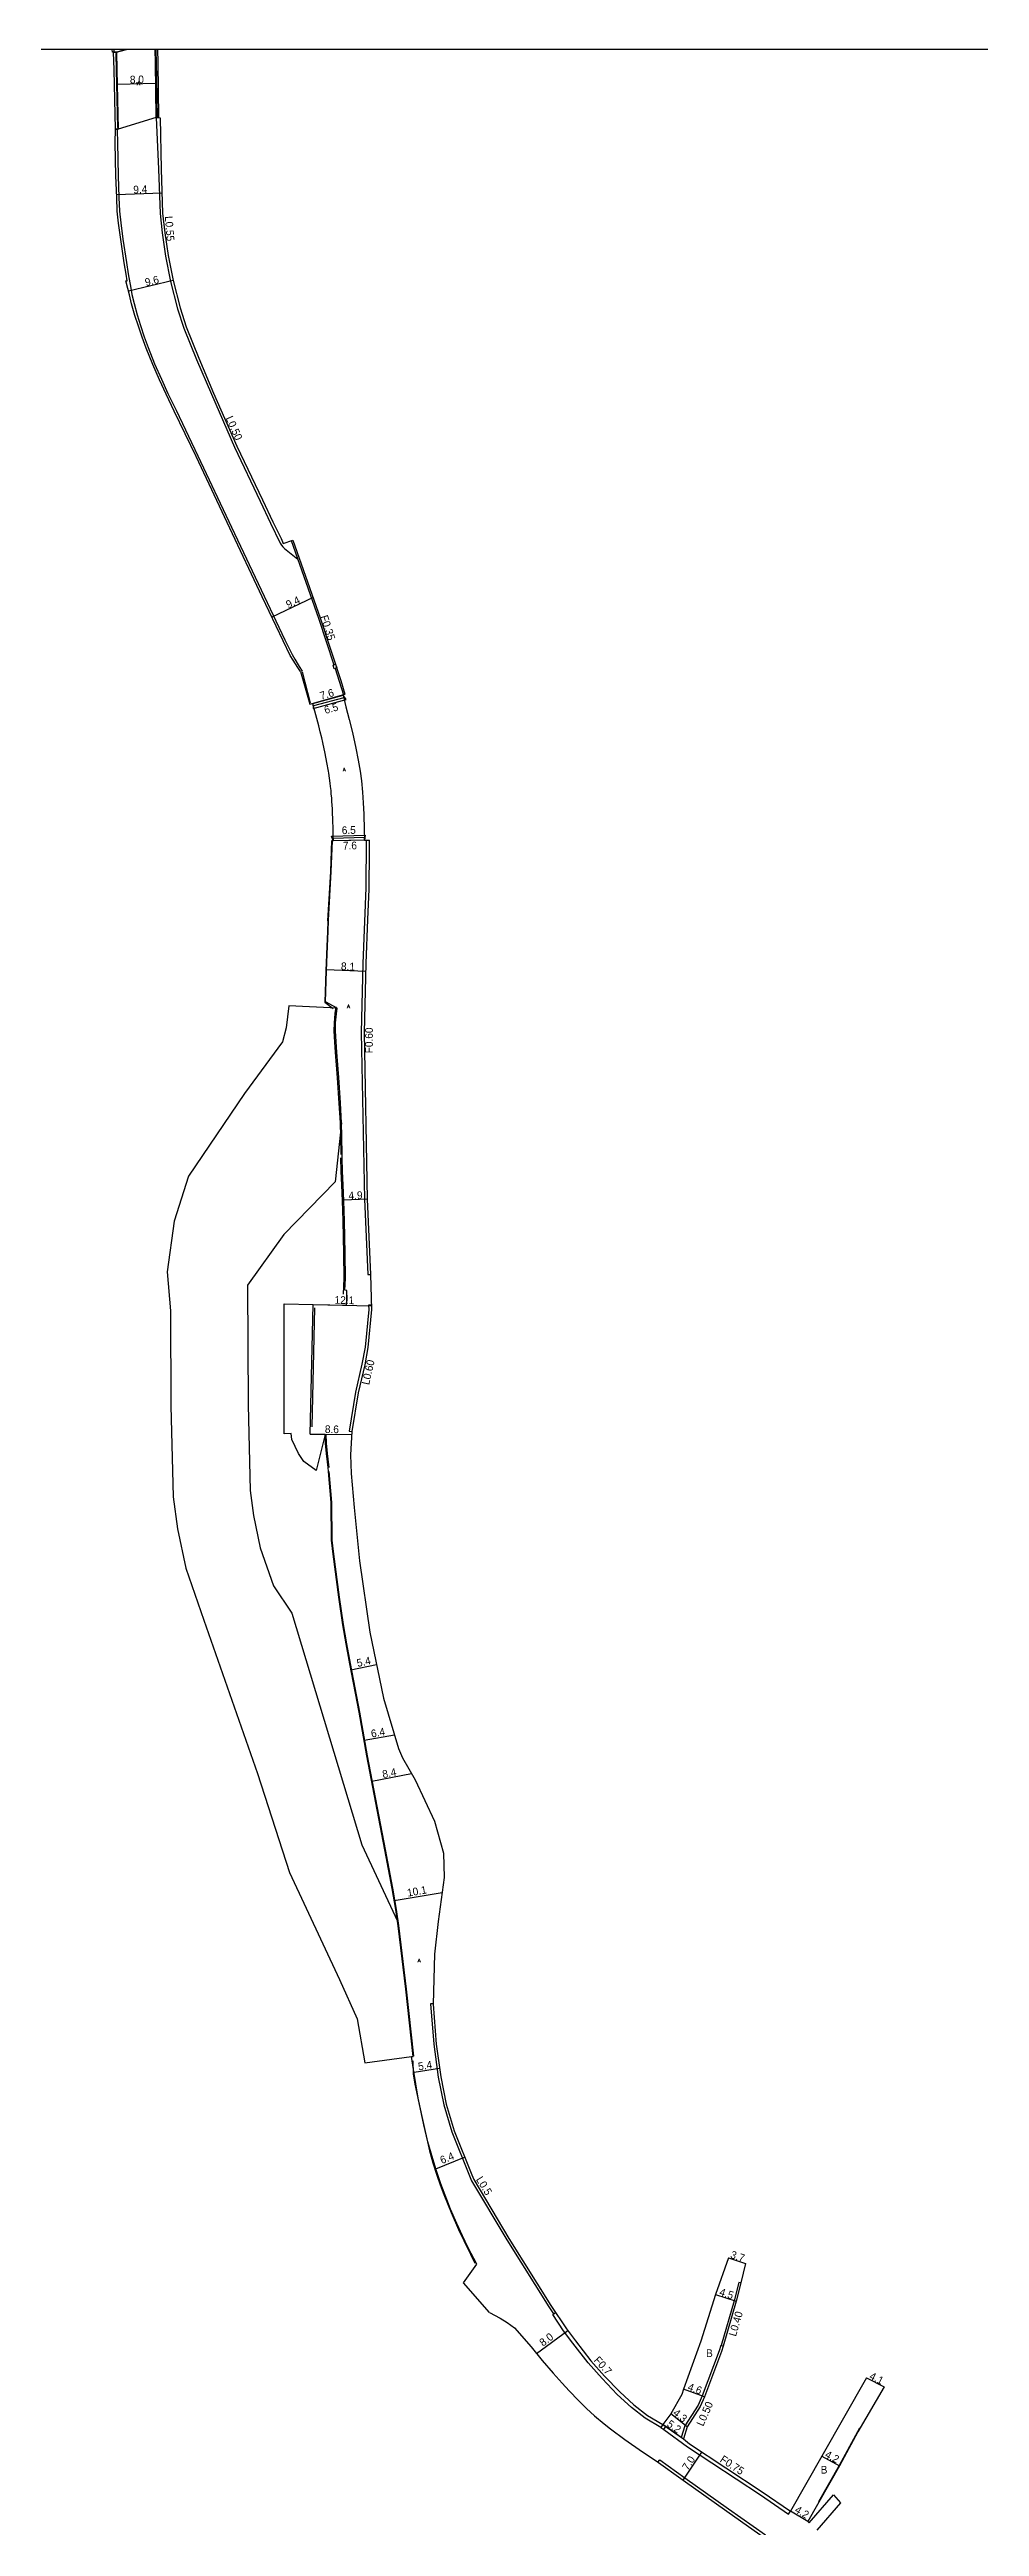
# Model space of a CAD drawing. Header units: metres. Extents: x -16000 to -12000, y -93000 to -90000.
# Drawn here: x -12677 to -12484, y -90514 to -90000 of the extents above; entities that cross this region are included whole.
import ezdxf

# ---------------------------------------------------------------- set-up
doc = ezdxf.new("R2010")
doc.units = ezdxf.units.M
doc.header["$LTSCALE"] = 2.5
for name, color, linetype in [('その他', 7, 'Continuous'), ('側溝・桝', 7, 'Continuous'), ('図郭', 7, 'Continuous'), ('幅員', 7, 'Continuous'), ('歩道・分離帯・安全施設', 7, 'Continuous'), ('舗装', 7, 'Continuous'), ('道路', 7, 'Continuous')]:
    doc.layers.add(name, color=color, linetype=linetype)
doc.styles.get("Standard").update_dxf_attribs({"font": ''})
doc.styles.add('YOKO_DECO', font='txt.shx', dxfattribs={"bigfont": 'extfont.shx'})
doc.styles.get('Standard').set_extended_font_data('@MS PGothic')

msp = doc.modelspace()

# ---------------------------------------------------------------- linework, layer by layer
at = {"layer": 'その他'}
for points in [[(-12617.28, -90199), (-12627.28, -90198.5), (-12627.84, -90203.13), (-12628.63, -90206.01), (-12636.53, -90216.74), (-12648.11, -90233.86), (-12651.12, -90243.21), (-12652.58, -90253.77), (-12651.84, -90261.88), (-12651.77, -90281.59), (-12651.31, -90300.45), (-12650.41, -90307.08), (-12648.68, -90315.29), (-12644.95, -90326.1), (-12633.84, -90357.92), (-12627.16, -90378.47), (-12616.78, -90400.68), (-12613.14, -90408.86), (-12611.51, -90417.99), (-12601.86, -90416.66)], [(-12616.36, -90222.8), (-12617.69, -90235.09), (-12628.32, -90245.99), (-12635.86, -90256.53), (-12635.77, -90281.36), (-12635.33, -90299.17), (-12634.63, -90304.35), (-12633.23, -90311.02), (-12630.51, -90318.91), (-12626.68, -90324.61), (-12612.18, -90372.74), (-12604.77, -90388.58)]]:
    msp.add_lwpolyline(points, dxfattribs=at)
at = {"layer": 'その他', "flags": 128}
msp.add_lwpolyline([(-12619.79, -90287.49), (-12621.65, -90295.02), (-12624.21, -90293.12), (-12625.28, -90291.47), (-12626.67, -90288.57), (-12626.82, -90287.32), (-12628.25, -90287.4), (-12628.28, -90260.39), (-12622.24, -90260.5)], dxfattribs=at)
at = {"layer": '側溝・桝'}
for points in [[(-12654.81, -90014.14), (-12654.32, -90024.86), (-12653.99, -90034.04), (-12653.56, -90038.08), (-12652.93, -90042.93), (-12651.85, -90048.18), (-12650.42, -90053.84), (-12649.12, -90057.84), (-12646.45, -90064.33), (-12643.38, -90071.52), (-12638.57, -90082.55), (-12633.25, -90093.73), (-12631.08, -90098.3), (-12629.08, -90102.45), (-12628.83, -90102.87), (-12628.53, -90103.23), (-12628.2, -90103.56), (-12625.47, -90105.77)], [(-12626.83, -90101.94), (-12621.12, -90118.06), (-12617.96, -90127.72)], [(-12617.7, -90128.5), (-12616.85, -90131.1), (-12616.84, -90131.11)], [(-12616.84, -90131.11), (-12615.99, -90133.94)], [(-12615.99, -90133.94), (-12615.67, -90133.84)], [(-12611.24, -90164.11), (-12611.32, -90174.03), (-12611.93, -90189.73), (-12612.27, -90204.05), (-12611.63, -90238.67), (-12610.94, -90254.3), (-12610.35, -90254.28)], [(-12610.16, -90260.65), (-12610.76, -90260.67), (-12610.74, -90261.55), (-12611.48, -90269.4), (-12612.16, -90272.94), (-12613.48, -90278.72), (-12614.81, -90286.83), (-12614.21, -90286.89)], [(-12597.36, -90405.69), (-12597.88, -90405.7), (-12597.23, -90414.12), (-12596.29, -90420.96), (-12595.17, -90426.66), (-12593.51, -90432.28), (-12589.81, -90441.43), (-12589.37, -90442.43), (-12582.06, -90454.68), (-12573.35, -90468.6), (-12572.38, -90470.07)], [(-12533.54, -90463.64), (-12533.92, -90463.54), (-12534.86, -90467.37), (-12537.59, -90476.66)], [(-12550.08, -90493.66), (-12553.34, -90491.76), (-12556.19, -90489.5), (-12559.16, -90486.8), (-12562.31, -90483.47), (-12565.17, -90480.27), (-12568.4, -90476.14), (-12570.29, -90473.6), (-12572.55, -90470.19), (-12571.95, -90469.79)], [(-12537.2, -90476.77), (-12537.68, -90476.63), (-12538.01, -90477.75), (-12541.51, -90487.09), (-12542.38, -90489.06), (-12545.13, -90493.33), (-12545.87, -90495.76), (-12545.44, -90496.06)], [(-12549.52, -90494.09), (-12544.56, -90497.69), (-12529.46, -90507.65), (-12523.59, -90511.67), (-12523.21, -90511.04)], [(-12545.87, -90495.76), (-12549.09, -90493.45)], [(-12545.87, -90495.76), (-12545.44, -90496.06)], [(-12550.7, -90500.86), (-12550.34, -90500.37), (-12545.11, -90504.14), (-12536.04, -90510.56), (-12528.38, -90515.96)]]:
    msp.add_lwpolyline(points, dxfattribs=at)
for points in [[(-12618.14, -90127.78), (-12617.64, -90127.62), (-12617.38, -90128.39), (-12617.89, -90128.56)], [(-12549.68, -90493.05), (-12550.11, -90493.69), (-12549.52, -90494.09), (-12549.09, -90493.45)]]:
    msp.add_lwpolyline(points, close=True, dxfattribs=at)
at = {"layer": '図郭'}
msp.add_lwpolyline([(-12800, -90600), (-12000, -90600), (-12000, -90000), (-12800, -90000)], close=True, dxfattribs=at)
at = {"layer": '幅員'}
for points in [[(-12654.92, -90007.08), (-12662.91, -90007.26)], [(-12653.64, -90029.81), (-12663.05, -90030.14)], [(-12651.3, -90047.92), (-12660.59, -90050.18)], [(-12622.29, -90113.78), (-12630.82, -90117.82)], [(-12622.98, -90135.92), (-12615.66, -90133.85)], [(-12622.34, -90135.75), (-12616.06, -90134)], [(-12611.38, -90191.4), (-12619.48, -90191.06)], [(-12611.04, -90238.66), (-12615.92, -90238.86)], [(-12614.43, -90336.37), (-12609.13, -90335.27)], [(-12605.36, -90349.96), (-12611.68, -90351.08)], [(-12601.82, -90357.95), (-12610.1, -90359.54)], [(-12595.51, -90382.67), (-12605.43, -90384.34)], [(-12596.03, -90419.16), (-12601.33, -90420)], [(-12596.79, -90439.97), (-12590.83, -90437.55)], [(-12536.07, -90458.46), (-12532.56, -90459.64)], [(-12538.75, -90466.08), (-12534.47, -90467.47)], [(-12575.88, -90478.34), (-12569.44, -90473.55)], [(-12541.04, -90487.28), (-12545.38, -90485.74)], [(-12507.43, -90483.39), (-12503.77, -90485.23)], [(-12544.67, -90493.54), (-12548.01, -90490.83)], [(-12549.68, -90493.05), (-12545.44, -90496.06)], [(-12545.46, -90504.63), (-12541.6, -90498.77)], [(-12516.71, -90499.62), (-12513.01, -90501.61)], [(-12519.6, -90513.18), (-12523.21, -90511.04)]]:
    msp.add_lwpolyline(points, dxfattribs=at)
at = {"layer": '幅員', "flags": 128}
for points in [[(-12610.65, -90164.12), (-12618.28, -90164.31)], [(-12611.62, -90164.11), (-12618.14, -90164.31)], [(-12622.24, -90260.5), (-12610.16, -90260.81)], [(-12622.86, -90287.42), (-12614.26, -90287.54)]]:
    msp.add_lwpolyline(points, dxfattribs=at)
at = {"layer": '歩道・分離帯・安全施設'}
for points in [[(-12663.6, -90000), (-12663.59, -90000.39)], [(-12663.21, -90000.82), (-12663.13, -90004.21), (-12662.86, -90016.2)], [(-12654.56, -90014.27), (-12654.73, -90005.86), (-12654.87, -90000)], [(-12662.93, -90016.73), (-12662.89, -90019.38), (-12662.73, -90026.2), (-12662.57, -90030.7), (-12662.44, -90033.54), (-12662.19, -90035.99), (-12661.73, -90039.38), (-12660.99, -90044.23), (-12660.62, -90046.58), (-12660.13, -90049.52), (-12659.87, -90050.83), (-12659.42, -90052.69), (-12658.79, -90055.05), (-12658.1, -90057.32), (-12657.34, -90059.61), (-12656.51, -90061.88), (-12655.16, -90065.24), (-12653.76, -90068.41), (-12652.4, -90071.38), (-12650.71, -90074.87), (-12646.18, -90084.32), (-12639.21, -90099.19), (-12632.44, -90113.45), (-12628.13, -90122.56), (-12626.64, -90125.62), (-12626.08, -90126.59), (-12625.15, -90128.07), (-12624.55, -90129.04)], [(-12624.56, -90129.18), (-12622.89, -90135.6)], [(-12619.2, -90180.91), (-12618.62, -90170.61), (-12618.41, -90164.2)], [(-12619.2, -90180.91), (-12619.3, -90183.11), (-12619.41, -90186.13), (-12619.62, -90191.25), (-12619.82, -90197.79), (-12618.08, -90199.06)], [(-12617.57, -90198.71), (-12617.73, -90200.15), (-12617.91, -90202.05), (-12617.97, -90203.72), (-12617.83, -90206.05), (-12617.67, -90208.15), (-12617.27, -90213.46), (-12616.92, -90218.71), (-12616.68, -90222.82), (-12616.6, -90225.69), (-12616.55, -90229.4)], [(-12616.58, -90230.1), (-12616.5, -90232.83), (-12616.37, -90235.75), (-12616.24, -90239.03), (-12616.08, -90243.19), (-12615.94, -90249.97), (-12615.86, -90255.11), (-12616.02, -90258.38)], [(-12615.32, -90257.63), (-12615.3, -90259.47), (-12615.38, -90260.66)], [(-12621.95, -90261.24), (-12622.53, -90285.95)], [(-12619.64, -90287.48), (-12619.53, -90289.32), (-12619.35, -90291.48), (-12619.04, -90294.34)], [(-12601.4, -90416.6), (-12602.86, -90402.69), (-12604.49, -90389.49), (-12604.98, -90386.11), (-12605.72, -90381.73), (-12607.23, -90373.69), (-12610.98, -90354.21), (-12612.58, -90345.15), (-12614.53, -90335.08), (-12615.29, -90330.99), (-12615.93, -90326.99), (-12616.8, -90321.26), (-12618, -90312.35), (-12618.34, -90309.46), (-12618.38, -90301.67), (-12618.92, -90295.21)], [(-12601.59, -90417.58), (-12601.48, -90420.27), (-12601.19, -90422.38), (-12600.77, -90424.34), (-12599.72, -90429.11), (-12598.25, -90435.6), (-12598.13, -90436.26), (-12597.43, -90438.75), (-12596.62, -90441.27), (-12595.92, -90443.31), (-12595.16, -90445.33), (-12594.41, -90447.2), (-12593.64, -90449.07), (-12592.08, -90452.58), (-12591.02, -90454.86), (-12589.64, -90457.71), (-12588.68, -90459.59)], [(-12508.87, -90493.8), (-12509.3, -90494.55), (-12513.1, -90501.56), (-12517.39, -90509.09)]]:
    msp.add_lwpolyline(points, dxfattribs=at)
at = {"layer": '舗装'}
for points in [[(-12661, -90000), (-12663.07, -90000.55)], [(-12654.81, -90014.14), (-12662.7, -90016.5)]]:
    msp.add_lwpolyline(points, dxfattribs=at)
at = {"layer": '道路'}
for points in [[(-12624.89, -90129.15), (-12625.47, -90128.26), (-12626.43, -90126.8), (-12627, -90125.81), (-12628.5, -90122.73), (-12632.81, -90113.62), (-12639.58, -90099.36), (-12646.55, -90084.49), (-12651.07, -90075.05), (-12652.77, -90071.55), (-12654.13, -90068.58), (-12655.53, -90065.4), (-12656.89, -90062.03), (-12657.72, -90059.74), (-12658.49, -90057.45), (-12659.25, -90055.18), (-12659.95, -90052.82), (-12660.4, -90050.95), (-12660.72, -90049.62), (-12661.12, -90048.03), (-12660.85, -90048.02), (-12661.07, -90046.66), (-12661.45, -90044.3), (-12662.19, -90039.45), (-12662.65, -90036.04), (-12662.9, -90033.57), (-12663.03, -90030.72), (-12663.19, -90026.22), (-12663.35, -90019.39), (-12663.29, -90016.51), (-12662.7, -90016.5), (-12662.98, -90004.21), (-12663.07, -90000.55), (-12663.92, -90000.56), (-12663.94, -90000)], [(-12663.07, -90000.55), (-12661, -90000)], [(-12655.03, -90000), (-12654.98, -90002.69), (-12654.81, -90014.14), (-12662.7, -90016.5), (-12662.98, -90004.21), (-12663.07, -90000.55)], [(-12654.81, -90014.14), (-12654.98, -90002.69), (-12655.03, -90000)], [(-12655.03, -90000), (-12654.98, -90002.69), (-12654.81, -90014.14), (-12654.02, -90014.18), (-12653.82, -90024.84), (-12653.49, -90034), (-12653.07, -90038.03), (-12652.38, -90042.75), (-12651.3, -90047.92), (-12649.86, -90053.64), (-12648.62, -90057.56), (-12645.99, -90064.05), (-12642.91, -90071.32), (-12638.11, -90082.34), (-12632.79, -90093.51), (-12630.62, -90098.08), (-12628.93, -90101.54), (-12628.47, -90102.52), (-12626.51, -90101.83), (-12620.81, -90117.95), (-12616.52, -90131.01)], [(-12654.53, -90000), (-12654.48, -90002.68), (-12654.35, -90014.14), (-12654.81, -90014.14)], [(-12624.89, -90129.15), (-12622.98, -90135.92)], [(-12616.52, -90131.01), (-12615.66, -90133.85)], [(-12622.98, -90135.92), (-12622.34, -90135.75)], [(-12619.06, -90180.74), (-12618.49, -90170.62), (-12618.28, -90164.31), (-12618.14, -90164.31), (-12618.13, -90163.41), (-12618.14, -90161.93), (-12618.17, -90159.85), (-12618.24, -90158.4), (-12618.26, -90157.6), (-12618.35, -90156.09), (-12618.41, -90155.42), (-12618.49, -90154.51), (-12618.55, -90153.85), (-12618.64, -90153), (-12618.74, -90152.27), (-12619, -90150.23), (-12619.06, -90149.83), (-12619.41, -90147.98), (-12619.77, -90146.16), (-12620.26, -90143.87), (-12620.49, -90142.91), (-12620.79, -90141.66), (-12621.11, -90140.42), (-12621.88, -90137.39), (-12622.34, -90135.75)], [(-12615.66, -90133.85), (-12616.06, -90134), (-12615.45, -90136.45), (-12614.77, -90139.11), (-12614.12, -90141.77), (-12613.4, -90145.06), (-12612.92, -90147.51), (-12612.53, -90149.84), (-12612.26, -90151.82), (-12612.01, -90154.2), (-12611.86, -90156.41), (-12611.72, -90158.73), (-12611.67, -90162.01), (-12611.63, -90163.98), (-12611.62, -90164.11), (-12610.65, -90164.12), (-12610.66, -90166.34), (-12610.74, -90174.31), (-12610.99, -90180.63)], [(-12615.26, -90257.61), (-12615.66, -90257.58), (-12615.54, -90255.11), (-12615.61, -90249.96), (-12615.76, -90243.18), (-12615.92, -90239.02), (-12616.05, -90235.73), (-12616.18, -90232.82), (-12616.26, -90230.09), (-12616.22, -90229.4), (-12616.28, -90225.68), (-12616.36, -90222.8), (-12616.6, -90218.69), (-12616.95, -90213.44), (-12617.35, -90208.12), (-12617.51, -90206.02), (-12617.65, -90203.72), (-12617.59, -90202.07), (-12617.41, -90200.18), (-12617.28, -90199), (-12619.68, -90197.72), (-12619.49, -90191.26), (-12619.28, -90186.13), (-12619.16, -90183.11), (-12619.06, -90180.74)], [(-12610.99, -90180.63), (-12611.34, -90189.75), (-12611.68, -90204.05), (-12611.04, -90238.66), (-12610.35, -90254.28)], [(-12610.35, -90254.28), (-12610.13, -90261.57), (-12610.89, -90269.49), (-12611.57, -90273.06), (-12612.89, -90278.84), (-12614.21, -90286.89), (-12614.52, -90291.74), (-12614.35, -90295.6), (-12613.76, -90302.68), (-12612.65, -90313.73), (-12610.53, -90328.55), (-12607.69, -90342.24), (-12604.53, -90352.73), (-12603.74, -90354.64), (-12601.11, -90359.19), (-12597.09, -90367.83), (-12595.21, -90374.45), (-12595.06, -90379.47), (-12596.33, -90388.64), (-12597.1, -90395.44), (-12597.36, -90405.82), (-12596.72, -90414.06), (-12595.79, -90420.88), (-12594.68, -90426.53), (-12593.03, -90432.11), (-12589.34, -90441.23), (-12588.92, -90442.2), (-12581.62, -90454.42), (-12572.92, -90468.32), (-12569.71, -90473.19), (-12567.83, -90475.7), (-12564.62, -90479.81), (-12561.78, -90482.99), (-12558.65, -90486.29), (-12555.72, -90488.95), (-12552.91, -90491.18), (-12549.68, -90493.05)], [(-12619.79, -90287.49), (-12622.86, -90287.42), (-12622.24, -90260.5), (-12615.33, -90260.67)], [(-12615.33, -90260.67), (-12615.25, -90259.46), (-12615.26, -90257.61)], [(-12591.06, -90463.64), (-12588.29, -90459.79), (-12590.07, -90456.39), (-12591.28, -90453.9), (-12592.45, -90451.35), (-12593.74, -90448.32), (-12594.52, -90446.37), (-12595.74, -90443.09), (-12596.79, -90439.97), (-12597.8, -90436.69), (-12598.45, -90434.36), (-12599.29, -90430.83), (-12600.5, -90425.3), (-12601.44, -90419.35), (-12601.86, -90416.66), (-12601.54, -90416.62), (-12603, -90402.7), (-12604.64, -90389.51), (-12605.13, -90386.14), (-12605.86, -90381.75), (-12607.37, -90373.72), (-12611.12, -90354.23), (-12612.72, -90345.17), (-12614.67, -90335.11), (-12615.43, -90331.01), (-12616.08, -90327.01), (-12616.94, -90321.28), (-12618.14, -90312.37), (-12618.48, -90309.47), (-12618.53, -90301.67), (-12619.07, -90295.22), (-12619.15, -90294.35), (-12619.49, -90291.49), (-12619.67, -90289.33), (-12619.79, -90287.49)], [(-12536.07, -90458.46), (-12538.75, -90466.08), (-12541.82, -90475.72), (-12545.38, -90485.74), (-12545.77, -90486.84), (-12548.01, -90490.83), (-12549.68, -90493.05)], [(-12532.56, -90459.64), (-12533.54, -90463.64), (-12534.47, -90467.47), (-12537.2, -90476.77), (-12537.54, -90477.91), (-12541.04, -90487.28), (-12541.94, -90489.3), (-12544.67, -90493.54), (-12545.44, -90496.06)], [(-12536.07, -90458.46), (-12532.56, -90459.64)], [(-12585.67, -90469.78), (-12591.06, -90463.64)], [(-12585.67, -90469.78), (-12583.47, -90470.95), (-12582.01, -90471.9), (-12580.51, -90473), (-12577, -90476.95), (-12574.72, -90479.75), (-12572.48, -90482.36), (-12570.62, -90484.44), (-12569.13, -90486.04), (-12567.21, -90488.04), (-12565.55, -90489.74), (-12563.87, -90491.26), (-12561.89, -90492.9), (-12560.55, -90493.93), (-12557.59, -90496.14), (-12553.89, -90498.7), (-12551.07, -90500.59), (-12545.46, -90504.63), (-12536.39, -90511.05), (-12526.73, -90517.87)], [(-12507.43, -90483.39), (-12516.71, -90499.62), (-12523.21, -90511.04)], [(-12503.77, -90485.23), (-12509.21, -90494.6), (-12513.01, -90501.61), (-12519.6, -90513.18)], [(-12507.43, -90483.39), (-12503.77, -90485.23)], [(-12545.44, -90496.06), (-12544.15, -90497.09), (-12529.07, -90507.03), (-12523.21, -90511.04)], [(-12519.31, -90513.47), (-12514.31, -90507.64)], [(-12512.8, -90509.32), (-12517.73, -90514.97)], [(-12514.31, -90507.64), (-12512.8, -90509.32)], [(-12519.6, -90513.18), (-12519.31, -90513.47)]]:
    msp.add_lwpolyline(points, dxfattribs=at)
for points in [[(-12663.07, -90000.55), (-12662.98, -90004.21), (-12662.7, -90016.5), (-12663.29, -90016.51), (-12663.57, -90004.22), (-12663.66, -90000.56)], [(-12622.34, -90135.75), (-12622.27, -90136.78), (-12615.38, -90134.93), (-12616.06, -90134), (-12615.92, -90134.59), (-12622.2, -90136.23)], [(-12618.14, -90164.31), (-12618.13, -90163.41), (-12618.14, -90161.93), (-12618.17, -90159.85), (-12618.24, -90158.4), (-12618.26, -90157.6), (-12618.35, -90156.09), (-12618.41, -90155.42), (-12618.49, -90154.51), (-12618.55, -90153.85), (-12618.64, -90153), (-12618.74, -90152.27), (-12619, -90150.23), (-12619.06, -90149.83), (-12619.41, -90147.98), (-12619.77, -90146.16), (-12620.26, -90143.87), (-12620.49, -90142.91), (-12620.79, -90141.66), (-12621.11, -90140.42), (-12621.88, -90137.39), (-12622.34, -90135.75), (-12616.06, -90134), (-12615.45, -90136.45), (-12614.77, -90139.11), (-12614.12, -90141.77), (-12613.4, -90145.06), (-12612.92, -90147.51), (-12612.53, -90149.84), (-12612.26, -90151.82), (-12612.01, -90154.2), (-12611.86, -90156.41), (-12611.72, -90158.73), (-12611.67, -90162.01), (-12611.63, -90163.98), (-12611.62, -90164.11)], [(-12611.63, -90163.98), (-12611.64, -90163.61), (-12618.14, -90163.81), (-12618.14, -90164.31), (-12618.47, -90163.31), (-12611.46, -90163.11), (-12611.62, -90164.11)]]:
    msp.add_lwpolyline(points, close=True, dxfattribs=at)

# ---------------------------------------------------------------- texts
at = {"layer": '側溝・桝'}
for s, rotation, p in [('L0.55', 274.4348, (-12653.04, -90034.62)), ('L0.50', 294, (-12640.46, -90076.51)), ('F0.35', 288, (-12620.79, -90117.72)), ('F0.60', 90, (-12609.88, -90208.38)), ('L0.60', 77.1936, (-12610.65, -90277.33)), ('L0.5', 302, (-12588.54, -90442.18)), ('L0.40', 73.6192, (-12534.54, -90474.88)), ('F0.7', 312, (-12564.12, -90479.8)), ('L0.50', 66.0172, (-12541.33, -90493.54)), ('F0.75', 327, (-12537.98, -90500.69))]:
    msp.add_text(s, height=1.6, rotation=rotation, dxfattribs=at).set_placement(p)
at = {"layer": '幅員'}
for s, rotation, p in [('8.0', 1, (-12660.28, -90007.04)), ('9.4', 3, (-12659.54, -90029.9)), ('9.6', 14, (-12656.95, -90049.15)), ('9.4', 25, (-12627.44, -90116.06)), ('7.6', 15.7585, (-12620.6, -90134.99)), ('6.5', 15.6442, (-12619.72, -90137.95)), ('6.5', 1.7099, (-12616.3, -90162.89)), ('7.6', 1.4363, (-12616.07, -90166.09)), ('8.1', 358, (-12616.51, -90191.1)), ('4.9', 2, (-12614.89, -90238.72)), ('12.1', 358.5378, (-12617.83, -90260.37)), ('8.6', 359.1616, (-12619.84, -90287.21)), ('5.4', 12, (-12613.03, -90335.79)), ('6.4', 10, (-12610.11, -90350.45)), ('8.4', 11, (-12607.74, -90358.87)), ('10.1', 10, (-12602.61, -90383.48)), ('5.4', 9, (-12600.35, -90419.54)), ('6.4', 22, (-12595.53, -90439)), ('3.7', 341.3638, (-12535.8, -90458.44)), ('4.5', 341.9901, (-12538.1, -90466.19)), ('8.0', 37, (-12574.56, -90476.92)), ('4.6', 340.454, (-12544.68, -90485.88)), ('4.1', 333.3217, (-12506.99, -90483.51)), ('4.3', 320.9863, (-12547.73, -90490.91)), ('5.2', 324.6295, (-12549.01, -90493.29)), ('7.0', 57, (-12544.47, -90502.71)), ('4.2', 331.7831, (-12516.22, -90499.77)), ('4.2', 329.322, (-12522.47, -90511.19))]:
    msp.add_text(s, height=1.6, rotation=rotation, dxfattribs=at).set_placement(p)
at = {"layer": '舗装', "style": 'YOKO_DECO'}
for p in [(-12658.8, -90007.38, 264.82), (-12616.09, -90149.84, 263.05), (-12615.23, -90198.99, 262.66), (-12600.55, -90397.1, 260.1)]:
    msp.add_text('A', height=0.75, dxfattribs=at).set_placement(p)
at = {"layer": '舗装'}
for p in [(-12540.73, -90479.04), (-12516.94, -90503.24)]:
    msp.add_text('B', height=1.6, dxfattribs=at).set_placement(p)

doc.saveas('drawing.dxf')
